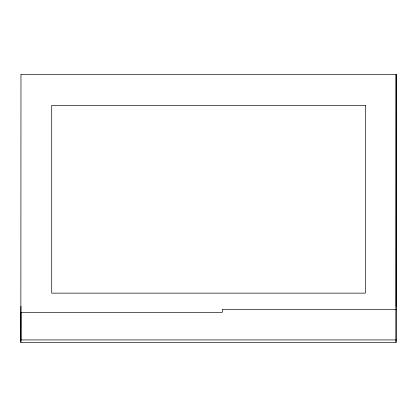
<?xml version="1.0" encoding="UTF-8"?>
<svg xmlns="http://www.w3.org/2000/svg" width="417" height="417" viewBox="0 0 417 417"><rect width="100%" height="100%" fill="white"/><g stroke="black" fill="none" stroke-linecap="round" stroke-linejoin="round"><path stroke-width="0.63" d="M396.067 342.42L396.15 74.58L396.067 342.42L20.85 342.42L20.975 74.58M20.933 339.933L20.933 312.396L222.287 312.396L222.287 309.336L396.077 309.336M20.85 342.42L20.933 306.281M20.933 74.58L396.15 74.58L396.15 306.281M20.86 339.933L396.15 339.933M365.365 105.365L51.718 105.365L51.718 293.146L365.365 293.146L365.365 105.365"/></g></svg>
